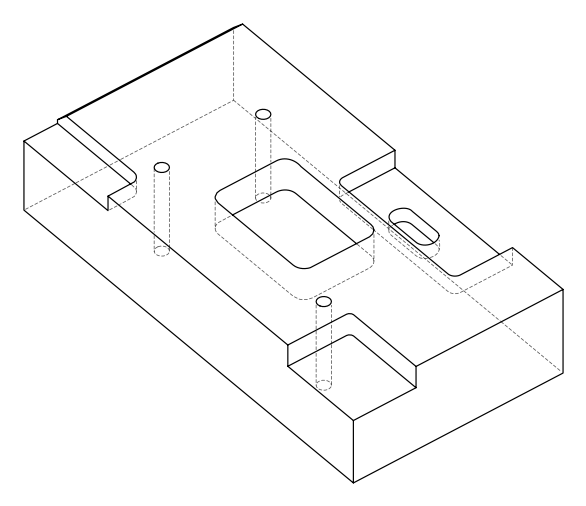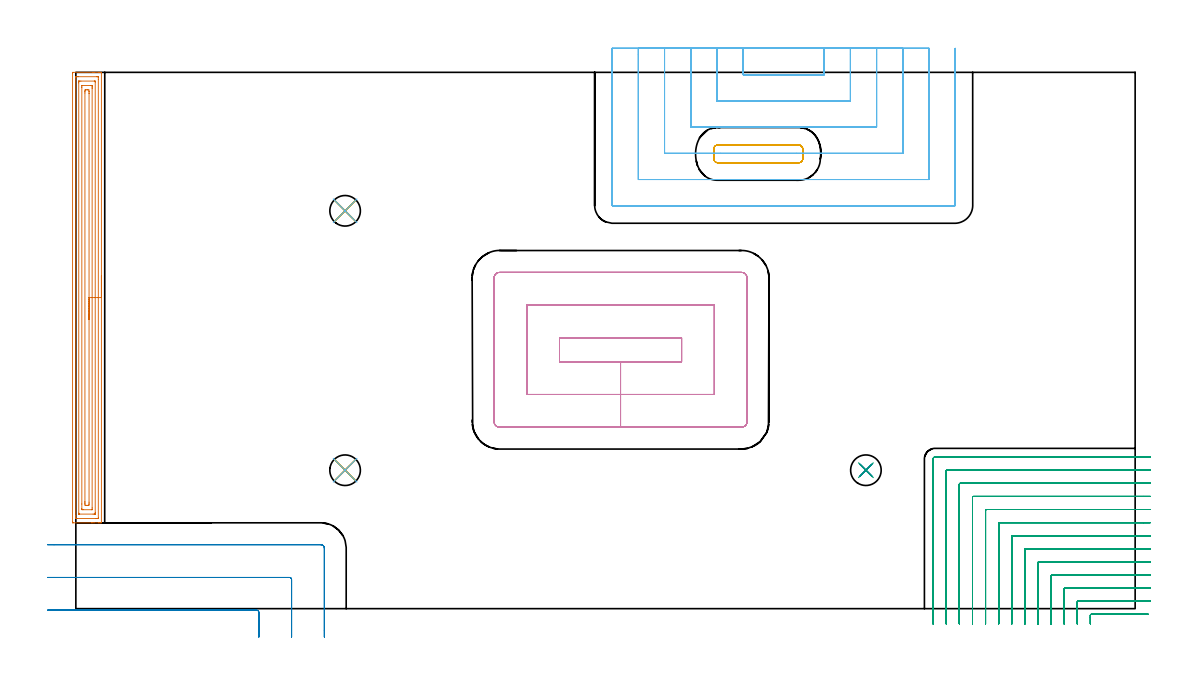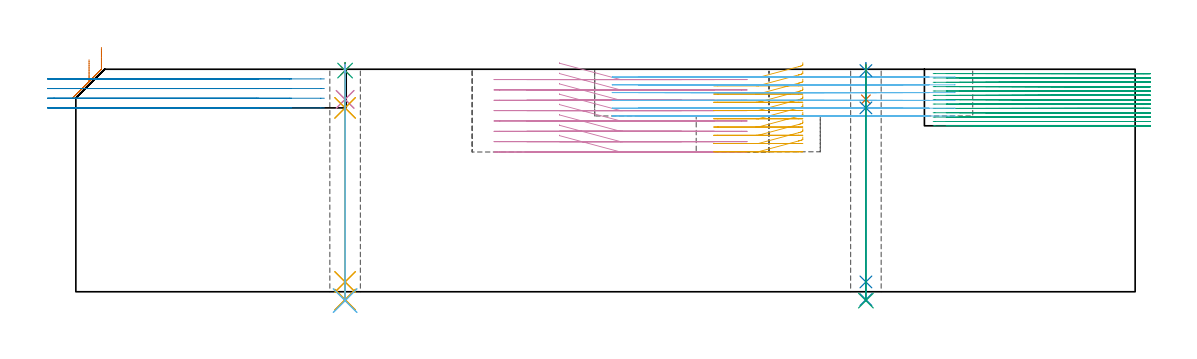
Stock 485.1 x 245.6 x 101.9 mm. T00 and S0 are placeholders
(PLAN: 18 operations, 14 tool changes, 96.3 min)
(1 AREA_MILL | FG_CHAMFER_SURFACE | UGT0205_001 | 8.51 min | 18568 mm3)
(2 MILL_CORNER_NOTCH_RECTANGULAR | CORNER_NOTCH_RECTANGULAR | UGT0201_094 | Follow Part, ap 5, ae 75% | 3.65 min | 85017 mm3)
(3 MILL_CORNER_NOTCH_RECTANGULAR_1 | CORNER_NOTCH_RECTANGULAR_1 | NXT0201_009 | Follow Part, ap 2, ae 75% | 39.15 min | 183332 mm3)
(4 MILL_RECTANGULAR_POCKET | POCKET_RECTANGULAR_STRAIGHT | UGT0201_094 | Follow Part, ap 5, ae 75% | 13.59 min | 463077 mm3)
(5 MILL_RECTANGULAR_POCKET_1 | POCKET_RECTANGULAR_STRAIGHT_1 | NXT0201_012 | Follow Part, ap 4, ae 75% | 2.98 min | 48617 mm3)
(6 MILL_SLOT | SLOT_PARTIAL_RECTANGULAR | NXT0201_012 | Follow Part, ap 4, ae 75% | 25.26 min | 227840 mm3)
(7 SPOT_DRILL | STEP1HOLE | NXT0321_9005460120000 | 0.03 min | 21 mm3)
(8 SPOT_DRILL_1 | STEP1HOLE_1 | NXT0321_9005460120000 | 0.03 min | 26 mm3)
(9 SPOT_DRILL_2 | STEP1HOLE_2 | NXT0321_9005460120000 | 0.03 min | 13 mm3)
(10 DRILL_BLIND_HOLE_INTO_CENTER | STEP1HOLE | UGT0301_207 | 0.06 min | 754 mm3)
(11 GUN_DRILL_THROUGH_HOLE | STEP1HOLE | UGT0307_006 | 0.51 min | 5678 mm3)
(12 DRILL_TO_ENLARGE_THROUGH_HOLE | STEP1HOLE | NXT0301_104 | 0.43 min | 9200 mm3)
(13 DRILL_BLIND_HOLE_INTO_CENTER_1 | STEP1HOLE_1 | UGT0301_207 | 0.06 min | 807 mm3)
(14 GUN_DRILL_THROUGH_HOLE_1 | STEP1HOLE_1 | UGT0307_006 | 0.51 min | 5652 mm3)
(15 DRILL_TO_ENLARGE_THROUGH_HOLE_1 | STEP1HOLE_1 | NXT0301_104 | 0.43 min | 9150 mm3)
(16 DRILL_BLIND_HOLE_INTO_CENTER_2 | STEP1HOLE_2 | UGT0301_207 | 0.06 min | 807 mm3)
(17 GUN_DRILL_THROUGH_HOLE_2 | STEP1HOLE_2 | UGT0307_006 | 0.51 min | 5640 mm3)
(18 DRILL_TO_ENLARGE_THROUGH_HOLE_2 | STEP1HOLE_2 | NXT0301_104 | 0.43 min | 9182 mm3)
(TOOL UGT0205_001 | Chamfer Mill 20 x 3 x 45 deg. | D20 FL50 Z2)
(TOOL UGT0201_094 | End mill 20 mm | D20 FL38 Z4)
(TOOL NXT0201_009 | ENDMILL 8mm [2P460-0800-NA 1630] | D8 FL26 Z6)
(TOOL NXT0201_012 | ENDMILL 16mm [2P460-1600-NA 1630] | D16 FL38 Z6)
(TOOL NXT0321_9005460120000 | NC Spot Drill, 142deg, 12mm, Carbide, Uncoated | D12 PA142 FL30 Z2)
(TOOL UGT0301_207 | Twist Drill 9.2 mm | D9.2 PA118 FL80 Z2)
(TOOL UGT0307_006 | Gun Drill 9 mm | D9 PA130 FL24 Z1)
(TOOL NXT0301_104 | Carbide Drill 14mm [860.1-1400-112A1-MM 2214] | D14 PA140 FL123 Z2)
(OP 1 AREA_MILL)
G17 G21 G94 G90
T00 M6
G54
G17 G0 G90 X11.7 Y152.45 S1061 M3
G43 Z111.9 H0
G94 G1 Y152.412 Z111.028 F250.
Y152.298 Z110.163
Y152.109 Z109.312
Y151.847 Z108.48
Y151.513 Z107.674
Y151.11 Z106.9
Y150.642 Z106.164
Y150.11 Z105.472
Y149.521 Z104.829
Y148.878 Z104.239
Y148.186 Z103.708
Y147.45 Z103.24
Y146.676 Z102.837
Y145.87 Z102.503
Y145.038 Z102.241
Y144.186 Z102.052
Y143.322 Z101.938
Y142.45 Z101.9
Y39.45
X11.694 Y39.31 Z101.893
X11.406 Y39.3 Z101.605
X10.975 Z101.174
X10.383 Z100.577
X8.325 Z98.523
X7.741 Z97.936
X7.153 Z97.348
X-1.279 Z88.918
X-1.357 Y39.302 Z88.841
X-1.492 Y39.31 Z88.705
X-1.499 Y39.446 Z88.699
X-1.5 Y39.896 Z88.7
Y245.004
X-1.495 Y245.458 Z88.703
X-1.492 Y245.59 Z88.706
X-1.355 Y245.6 Z88.842
X7.741 Z97.936
X8.325 Z98.523
X8.622 Z98.818
X10.383 Z100.577
X10.975 Z101.174
X11.263 Z101.462
X11.407 Y245.599 Z101.606
X11.694 Y245.59 Z101.893
X11.7 Y245.45 Z101.9
Y142.45
X10.286 Z100.486
X10.285 Y41.481 Z100.485
X10.284 Y41.382 Z100.484
X10.281 Y41.333 Z100.481
X10.28 Y41.316 Z100.48
X10.251 Y41.31 Z100.451
X9.875 Y41.302 Z100.075
X9.502 Y41.301 Z99.702
X8.996 Y41.3 Z99.196
X0.698 Y41.301 Z90.898
X0.189 Y41.303 Z90.389
X0.003 Y41.31 Z90.203
X-0.079 Y41.327 Z90.121
X-0.084 Y41.58 Z90.116
X-0.085 Y41.679 Z90.115
X-0.086 Y42.473 Z90.114
X-0.085 Y243.419 Z90.115
X-0.084 Y243.518 Z90.116
X-0.082 Y243.567 Z90.118
X-0.08 Y243.584 Z90.12
X-0.051 Y243.59 Z90.149
X0.325 Y243.598 Z90.525
X0.698 Y243.599 Z90.898
X1.204 Y243.6 Z91.404
X9.502 Y243.599 Z99.702
X10.011 Y243.596 Z100.211
X10.197 Y243.59 Z100.397
X10.279 Y243.573 Z100.479
X10.284 Y243.32 Z100.484
X10.285 Y243.22 Z100.485
X10.286 Y242.427 Z100.486
Y142.45
X8.871 Z99.071
Y44.102
X8.868 Y43.463 Z99.068
X8.866 Y43.338 Z99.066
X8.865 Y43.314 Z99.065
X8.836 Y43.309 Z99.036
X8.78 Y43.302 Z98.98
X8.622 Y43.301 Z98.822
X7.902 Y43.3 Z98.102
X1.738 Y43.301 Z91.938
X1.578 Y43.304 Z91.778
X1.418 Y43.31 Z91.618
X1.335 Y43.32 Z91.535
X1.332 Y43.379 Z91.532
X1.331 Y43.463 Z91.531
X1.329 Y43.716 Z91.529
Y240.798
X1.331 Y241.437 Z91.531
X1.334 Y241.562 Z91.534
X1.335 Y241.586 Z91.535
X1.364 Y241.591 Z91.564
X1.42 Y241.598 Z91.62
X1.578 Y241.599 Z91.778
X2.298 Y241.6 Z92.498
X8.462 Y241.599 Z98.662
X8.622 Y241.596 Z98.822
X8.782 Y241.59 Z98.982
X8.865 Y241.58 Z99.065
X8.868 Y241.521 Z99.068
X8.869 Y241.437 Z99.069
X8.871 Y241.184 Z99.071
Y142.45
X7.457 Z97.657
Y46.138
X7.454 Y45.537 Z97.654
X7.45 Y45.334 Z97.65
X7.449 Y45.31 Z97.649
X7.429 Y45.307 Z97.629
X7.378 Y45.303 Z97.578
X7.275 Y45.301 Z97.475
X3.286 Z93.486
X2.918 Y45.31 Z93.118
X2.75 Y45.319 Z92.95
X2.748 Y45.415 Z92.948
X2.744 Y45.85 Z92.944
X2.743 Y47.922 Z92.943
Y238.762
X2.745 Y239.363 Z92.945
X2.749 Y239.566 Z92.949
X2.751 Y239.59 Z92.951
X2.771 Y239.593 Z92.971
X2.822 Y239.597 Z93.022
X2.925 Y239.599 Z93.125
X6.914 Z97.114
X7.282 Y239.59 Z97.482
X7.45 Y239.581 Z97.65
X7.452 Y239.485 Z97.652
X7.456 Y239.05 Z97.656
X7.457 Y238.762 Z97.657
Y238.157
Y142.45
X6.043 Z96.243
Y48.75
X6.039 Y47.922 Z96.239
X6.037 Y47.865 Z96.237
X5.98 Y47.31 Z96.18
X5.71 Y47.304 Z95.91
X5.1 Y47.301 Z95.3
X4.832 Y47.302 Z95.032
X4.22 Y47.31 Z94.42
X4.164 Y47.922 Z94.364
X4.161 Y47.982 Z94.361
X4.157 Y48.814 Z94.357
Y48.877
Y236.15
X4.161 Y236.978 Z94.361
X4.163 Y237.035 Z94.363
X4.22 Y237.59 Z94.42
X4.49 Y237.596 Z94.69
X5.1 Y237.599 Z95.3
X5.368 Y237.598 Z95.568
X5.98 Y237.59 Z96.18
X6.036 Y236.978 Z96.236
X6.039 Y236.918 Z96.239
X6.043 Y236.086 Z96.243
Y236.023
Y142.45
Y141.578 Z96.281
Y140.714 Z96.395
Y139.862 Z96.584
Y139.03 Z96.846
Y138.224 Z97.18
Y137.45 Z97.583
Y136.714 Z98.052
Y136.022 Z98.583
Y135.379 Z99.172
Y134.79 Z99.815
Y134.258 Z100.507
Y133.79 Z101.243
Y133.387 Z102.017
Y133.053 Z102.823
Y132.791 Z103.655
Y132.602 Z104.507
Y132.488 Z105.372
Y132.45 Z106.243
G0 Z111.9
M5
M2
(OP 2 MILL_CORNER_NOTCH_RECTANGULAR)
G17 G21 G94 G90
T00 M6
G54
G17 G0 G90 X83.8 Y-13. S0 M3
G43 Z111.9 H0
Z97.475
G94 G1 Y-10. F250.
Y-1.695 F500.
G3 X82.805 Y-0.7 R1.
G1 X-9.975
X-12.975 F250.
G0 Z111.9
X98.8 Y-13.
Z97.475
G1 Y-10.
Y13.305 F500.
G3 X97.805 Y14.3 R1.
G1 X-10.
X-13. F250.
G0 Z111.9
X113.8 Y-13.
Z97.475
G1 Y-10.
Y27.7 F500.
G3 X112.2 Y29.3 R1.6
G1 X-10.
X-13. F250.
G0 Z111.9
X83.8 Y-13.
Z93.05
G1 Y-10.
Y-1.695 F500.
G3 X82.805 Y-0.7 R1.
G1 X-9.975
X-12.975 F250.
G0 Z111.9
X98.8 Y-13.
Z93.05
G1 Y-10.
Y13.305 F500.
G3 X97.805 Y14.3 R1.
G1 X-10.
X-13. F250.
G0 Z111.9
X113.8 Y-13.
Z93.05
G1 Y-10.
Y27.7 F500.
G3 X112.2 Y29.3 R1.6
G1 X-10.
X-13. F250.
G0 Z111.9
X83.8 Y-13.
Z88.625
G1 Y-10.
Y-1.695 F500.
G3 X82.805 Y-0.7 R1.
G1 X-9.975
X-12.975 F250.
G0 Z111.9
X98.8 Y-13.
Z88.625
G1 Y-10.
Y13.305 F500.
G3 X97.805 Y14.3 R1.
G1 X-10.
X-13. F250.
G0 Z111.9
X113.8 Y-13.
Z88.625
G1 Y-10.
Y27.7 F500.
G3 X112.2 Y29.3 R1.6
G1 X-10.
X-13. F250.
G0 Z111.9
X83.8 Y-13.
Z84.2
G1 Y-10.
Y-1.695 F500.
G3 X82.805 Y-0.7 R1.
G1 X-9.975
X-12.975 F250.
G0 Z111.9
X98.8 Y-13.
Z84.2
G1 Y-10.
Y13.305 F500.
G3 X97.805 Y14.3 R1.
G1 X-10.
X-13. F250.
G0 Z111.9
X113.8 Y-13.
Z84.2
G1 Y-10.
Y27.7 F500.
G3 X112.2 Y29.3 R1.6
G1 X-10.
X-13. F250.
G0 Z111.9
M5
M2
(OP 3 MILL_CORNER_NOTCH_RECTANGULAR_1)
G17 G21 G94 G90
T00 M6
G54
G17 G0 G90 X491.14 Y-2.6 S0 M3
G43 Z111.9 H1
Z99.908
G94 G1 X488.14 F250.
X464.995 F500.
G3 X464.6 Y-2.995 R0.4
G1 Y-4.
Y-7. F250.
G0 Z111.9
X492.1 Y3.4
Z99.908
G1 X489.1
X458.995 F500.
G3 X458.6 Y3.005 R0.4
G1 Y-4.
Y-7. F250.
G0 Z111.9
X492.1 Y9.4
Z99.908
G1 X489.1
X452.995 F500.
G3 X452.6 Y9.005 R0.4
G1 Y-4.
Y-7. F250.
G0 Z111.9
X492.1 Y15.4
Z99.908
G1 X489.1
X446.995 F500.
G3 X446.6 Y15.005 R0.4
G1 Y-4.
Y-7. F250.
G0 Z111.9
X492.1 Y21.4
Z99.908
G1 X489.1
X440.996 F500.
G3 X440.6 Y21.004 R0.4
G1 Y-4.
Y-7. F250.
G0 Z111.9
X492.1 Y27.4
Z99.908
G1 X489.1
X434.996 F500.
G3 X434.6 Y27.004 R0.4
G1 Y-4.
Y-7. F250.
G0 Z111.9
X492.1 Y33.4
Z99.908
G1 X489.1
X428.996 F500.
G3 X428.6 Y33.004 R0.4
G1 Y-4.
Y-7. F250.
G0 Z111.9
X492.1 Y39.4
Z99.908
G1 X489.1
X422.996 F500.
G3 X422.6 Y39.004 R0.4
G1 Y-4.
Y-7. F250.
G0 Z111.9
X492.1 Y45.4
Z99.908
G1 X489.1
X416.996 F500.
G3 X416.6 Y45.004 R0.4
G1 Y-4.
Y-7. F250.
G0 Z111.9
X492.1 Y51.4
Z99.908
G1 X489.1
X410.997 F500.
G3 X410.6 Y51.003 R0.4
G1 Y-4.
Y-7. F250.
G0 Z111.9
X492.1 Y57.4
Z99.908
G1 X489.1
X404.997 F500.
G3 X404.6 Y57.003 R0.4
G1 Y-4.
Y-7. F250.
G0 Z111.9
X492.1 Y63.4
Z99.908
G1 X489.1
X398.997 F500.
G3 X398.6 Y63.003 R0.4
G1 Y-4.
Y-7. F250.
G0 Z111.9
X492.1 Y69.4
Z99.908
G1 X489.1
X393.4 F500.
G3 X392.6 Y68.6 R0.8
G1 Y-4.
Y-7. F250.
G0 Z111.9
X491.14 Y-2.6
Z97.915
G1 X488.14
X464.995 F500.
G3 X464.6 Y-2.995 R0.4
G1 Y-4.
Y-7. F250.
G0 Z111.9
X492.1 Y3.4
Z97.915
G1 X489.1
X458.995 F500.
G3 X458.6 Y3.005 R0.4
G1 Y-4.
Y-7. F250.
G0 Z111.9
X492.1 Y9.4
Z97.915
G1 X489.1
X452.995 F500.
G3 X452.6 Y9.005 R0.4
G1 Y-4.
Y-7. F250.
G0 Z111.9
X492.1 Y15.4
Z97.915
G1 X489.1
X446.995 F500.
G3 X446.6 Y15.005 R0.4
G1 Y-4.
Y-7. F250.
G0 Z111.9
X492.1 Y21.4
Z97.915
G1 X489.1
X440.996 F500.
G3 X440.6 Y21.004 R0.4
G1 Y-4.
Y-7. F250.
G0 Z111.9
X492.1 Y27.4
Z97.915
G1 X489.1
X434.996 F500.
G3 X434.6 Y27.004 R0.4
G1 Y-4.
Y-7. F250.
G0 Z111.9
X492.1 Y33.4
Z97.915
G1 X489.1
X428.996 F500.
G3 X428.6 Y33.004 R0.4
G1 Y-4.
Y-7. F250.
G0 Z111.9
X492.1 Y39.4
Z97.915
G1 X489.1
X422.996 F500.
G3 X422.6 Y39.004 R0.4
G1 Y-4.
Y-7. F250.
G0 Z111.9
X492.1 Y45.4
Z97.915
G1 X489.1
X416.996 F500.
G3 X416.6 Y45.004 R0.4
G1 Y-4.
Y-7. F250.
G0 Z111.9
X492.1 Y51.4
Z97.915
G1 X489.1
X410.997 F500.
G3 X410.6 Y51.003 R0.4
G1 Y-4.
Y-7. F250.
G0 Z111.9
X492.1 Y57.4
Z97.915
G1 X489.1
X404.997 F500.
G3 X404.6 Y57.003 R0.4
G1 Y-4.
Y-7. F250.
G0 Z111.9
X492.1 Y63.4
Z97.915
G1 X489.1
X398.997 F500.
G3 X398.6 Y63.003 R0.4
G1 Y-4.
Y-7. F250.
G0 Z111.9
X492.1 Y69.4
Z97.915
G1 X489.1
X393.4 F500.
G3 X392.6 Y68.6 R0.8
G1 Y-4.
Y-7. F250.
G0 Z111.9
X491.14 Y-2.6
Z95.923
G1 X488.14
X464.995 F500.
G3 X464.6 Y-2.995 R0.4
G1 Y-4.
Y-7. F250.
G0 Z111.9
X492.1 Y3.4
Z95.923
G1 X489.1
X458.995 F500.
G3 X458.6 Y3.005 R0.4
G1 Y-4.
Y-7. F250.
G0 Z111.9
X492.1 Y9.4
Z95.923
G1 X489.1
X452.995 F500.
G3 X452.6 Y9.005 R0.4
G1 Y-4.
Y-7. F250.
G0 Z111.9
X492.1 Y15.4
Z95.923
G1 X489.1
X446.995 F500.
G3 X446.6 Y15.005 R0.4
G1 Y-4.
Y-7. F250.
G0 Z111.9
X492.1 Y21.4
Z95.923
G1 X489.1
X440.996 F500.
G3 X440.6 Y21.004 R0.4
G1 Y-4.
Y-7. F250.
G0 Z111.9
X492.1 Y27.4
Z95.923
G1 X489.1
X434.996 F500.
G3 X434.6 Y27.004 R0.4
G1 Y-4.
Y-7. F250.
G0 Z111.9
X492.1 Y33.4
Z95.923
G1 X489.1
X428.996 F500.
G3 X428.6 Y33.004 R0.4
G1 Y-4.
Y-7. F250.
G0 Z111.9
X492.1 Y39.4
Z95.923
G1 X489.1
X422.996 F500.
G3 X422.6 Y39.004 R0.4
G1 Y-4.
Y-7. F250.
G0 Z111.9
X492.1 Y45.4
Z95.923
G1 X489.1
X416.996 F500.
G3 X416.6 Y45.004 R0.4
G1 Y-4.
Y-7. F250.
G0 Z111.9
X492.1 Y51.4
Z95.923
G1 X489.1
X410.997 F500.
G3 X410.6 Y51.003 R0.4
G1 Y-4.
Y-7. F250.
G0 Z111.9
X492.1 Y57.4
Z95.923
G1 X489.1
X404.997 F500.
G3 X404.6 Y57.003 R0.4
G1 Y-4.
Y-7. F250.
G0 Z111.9
X492.1 Y63.4
Z95.923
G1 X489.1
X398.997 F500.
G3 X398.6 Y63.003 R0.4
G1 Y-4.
Y-7. F250.
G0 Z111.9
X492.1 Y69.4
Z95.923
G1 X489.1
X393.4 F500.
G3 X392.6 Y68.6 R0.8
G1 Y-4.
Y-7. F250.
G0 Z111.9
X491.14 Y-2.6
Z93.931
G1 X488.14
X464.995 F500.
G3 X464.6 Y-2.995 R0.4
G1 Y-4.
Y-7. F250.
G0 Z111.9
X492.1 Y3.4
Z93.931
G1 X489.1
X458.995 F500.
G3 X458.6 Y3.005 R0.4
G1 Y-4.
Y-7. F250.
G0 Z111.9
X492.1 Y9.4
Z93.931
G1 X489.1
X452.995 F500.
G3 X452.6 Y9.005 R0.4
G1 Y-4.
Y-7. F250.
G0 Z111.9
X492.1 Y15.4
Z93.931
G1 X489.1
X446.995 F500.
G3 X446.6 Y15.005 R0.4
G1 Y-4.
Y-7. F250.
G0 Z111.9
X492.1 Y21.4
Z93.931
G1 X489.1
X440.996 F500.
G3 X440.6 Y21.004 R0.4
G1 Y-4.
Y-7. F250.
G0 Z111.9
X492.1 Y27.4
Z93.931
G1 X489.1
X434.996 F500.
G3 X434.6 Y27.004 R0.4
G1 Y-4.
Y-7. F250.
G0 Z111.9
X492.1 Y33.4
Z93.931
G1 X489.1
X428.996 F500.
G3 X428.6 Y33.004 R0.4
G1 Y-4.
Y-7. F250.
G0 Z111.9
X492.1 Y39.4
Z93.931
G1 X489.1
X422.996 F500.
G3 X422.6 Y39.004 R0.4
G1 Y-4.
Y-7. F250.
G0 Z111.9
X492.1 Y45.4
Z93.931
G1 X489.1
X416.996 F500.
G3 X416.6 Y45.004 R0.4
G1 Y-4.
Y-7. F250.
G0 Z111.9
X492.1 Y51.4
Z93.931
G1 X489.1
X410.997 F500.
G3 X410.6 Y51.003 R0.4
G1 Y-4.
Y-7. F250.
G0 Z111.9
X492.1 Y57.4
Z93.931
G1 X489.1
X404.997 F500.
G3 X404.6 Y57.003 R0.4
G1 Y-4.
Y-7. F250.
G0 Z111.9
X492.1 Y63.4
Z93.931
G1 X489.1
X398.997 F500.
G3 X398.6 Y63.003 R0.4
G1 Y-4.
Y-7. F250.
G0 Z111.9
X492.1 Y69.4
Z93.931
G1 X489.1
X393.4 F500.
G3 X392.6 Y68.6 R0.8
G1 Y-4.
Y-7. F250.
G0 Z111.9
X491.14 Y-2.6
Z91.938
G1 X488.14
X464.995 F500.
G3 X464.6 Y-2.995 R0.4
G1 Y-4.
Y-7. F250.
G0 Z111.9
X492.1 Y3.4
Z91.938
G1 X489.1
X458.995 F500.
G3 X458.6 Y3.005 R0.4
G1 Y-4.
Y-7. F250.
G0 Z111.9
X492.1 Y9.4
Z91.938
G1 X489.1
X452.995 F500.
G3 X452.6 Y9.005 R0.4
G1 Y-4.
Y-7. F250.
G0 Z111.9
X492.1 Y15.4
Z91.938
G1 X489.1
X446.995 F500.
G3 X446.6 Y15.005 R0.4
G1 Y-4.
Y-7. F250.
G0 Z111.9
X492.1 Y21.4
Z91.938
G1 X489.1
X440.996 F500.
G3 X440.6 Y21.004 R0.4
G1 Y-4.
Y-7. F250.
G0 Z111.9
X492.1 Y27.4
Z91.938
G1 X489.1
X434.996 F500.
G3 X434.6 Y27.004 R0.4
G1 Y-4.
Y-7. F250.
G0 Z111.9
X492.1 Y33.4
Z91.938
G1 X489.1
X428.996 F500.
G3 X428.6 Y33.004 R0.4
G1 Y-4.
Y-7. F250.
G0 Z111.9
X492.1 Y39.4
Z91.938
G1 X489.1
X422.996 F500.
G3 X422.6 Y39.004 R0.4
G1 Y-4.
Y-7. F250.
G0 Z111.9
X492.1 Y45.4
Z91.938
G1 X489.1
X416.996 F500.
G3 X416.6 Y45.004 R0.4
G1 Y-4.
Y-7. F250.
G0 Z111.9
X492.1 Y51.4
Z91.938
G1 X489.1
X410.997 F500.
G3 X410.6 Y51.003 R0.4
G1 Y-4.
Y-7. F250.
G0 Z111.9
X492.1 Y57.4
Z91.938
G1 X489.1
X404.997 F500.
G3 X404.6 Y57.003 R0.4
G1 Y-4.
Y-7. F250.
G0 Z111.9
X492.1 Y63.4
Z91.938
G1 X489.1
X398.997 F500.
G3 X398.6 Y63.003 R0.4
G1 Y-4.
Y-7. F250.
G0 Z111.9
X492.1 Y69.4
Z91.938
G1 X489.1
X393.4 F500.
G3 X392.6 Y68.6 R0.8
G1 Y-4.
Y-7. F250.
G0 Z111.9
X491.14 Y-2.6
Z89.946
G1 X488.14
X464.995 F500.
G3 X464.6 Y-2.995 R0.4
G1 Y-4.
Y-7. F250.
G0 Z111.9
X492.1 Y3.4
Z89.946
G1 X489.1
X458.995 F500.
G3 X458.6 Y3.005 R0.4
G1 Y-4.
Y-7. F250.
G0 Z111.9
X492.1 Y9.4
Z89.946
G1 X489.1
X452.995 F500.
G3 X452.6 Y9.005 R0.4
G1 Y-4.
Y-7. F250.
G0 Z111.9
X492.1 Y15.4
Z89.946
G1 X489.1
X446.995 F500.
G3 X446.6 Y15.005 R0.4
G1 Y-4.
Y-7. F250.
G0 Z111.9
X492.1 Y21.4
Z89.946
G1 X489.1
X440.996 F500.
G3 X440.6 Y21.004 R0.4
G1 Y-4.
Y-7. F250.
G0 Z111.9
X492.1 Y27.4
Z89.946
G1 X489.1
X434.996 F500.
G3 X434.6 Y27.004 R0.4
G1 Y-4.
Y-7. F250.
G0 Z111.9
X492.1 Y33.4
Z89.946
G1 X489.1
X428.996 F500.
G3 X428.6 Y33.004 R0.4
G1 Y-4.
Y-7. F250.
G0 Z111.9
X492.1 Y39.4
Z89.946
G1 X489.1
X422.996 F500.
G3 X422.6 Y39.004 R0.4
G1 Y-4.
Y-7. F250.
G0 Z111.9
X492.1 Y45.4
Z89.946
G1 X489.1
X416.996 F500.
G3 X416.6 Y45.004 R0.4
G1 Y-4.
Y-7. F250.
G0 Z111.9
X492.1 Y51.4
Z89.946
G1 X489.1
X410.997 F500.
G3 X410.6 Y51.003 R0.4
G1 Y-4.
Y-7. F250.
G0 Z111.9
X492.1 Y57.4
Z89.946
G1 X489.1
X404.997 F500.
G3 X404.6 Y57.003 R0.4
G1 Y-4.
Y-7. F250.
G0 Z111.9
X492.1 Y63.4
Z89.946
G1 X489.1
X398.997 F500.
G3 X398.6 Y63.003 R0.4
G1 Y-4.
Y-7. F250.
G0 Z111.9
X492.1 Y69.4
Z89.946
G1 X489.1
X393.4 F500.
G3 X392.6 Y68.6 R0.8
G1 Y-4.
Y-7. F250.
G0 Z111.9
X491.14 Y-2.6
Z87.954
G1 X488.14
X464.995 F500.
G3 X464.6 Y-2.995 R0.4
G1 Y-4.
Y-7. F250.
G0 Z111.9
X492.1 Y3.4
Z87.954
G1 X489.1
X458.995 F500.
G3 X458.6 Y3.005 R0.4
G1 Y-4.
Y-7. F250.
G0 Z111.9
X492.1 Y9.4
Z87.954
G1 X489.1
X452.995 F500.
G3 X452.6 Y9.005 R0.4
G1 Y-4.
Y-7. F250.
G0 Z111.9
X492.1 Y15.4
Z87.954
G1 X489.1
X446.995 F500.
G3 X446.6 Y15.005 R0.4
G1 Y-4.
Y-7. F250.
G0 Z111.9
X492.1 Y21.4
Z87.954
G1 X489.1
X440.996 F500.
G3 X440.6 Y21.004 R0.4
G1 Y-4.
Y-7. F250.
G0 Z111.9
X492.1 Y27.4
Z87.954
G1 X489.1
X434.996 F500.
G3 X434.6 Y27.004 R0.4
G1 Y-4.
Y-7. F250.
G0 Z111.9
X492.1 Y33.4
Z87.954
G1 X489.1
X428.996 F500.
G3 X428.6 Y33.004 R0.4
G1 Y-4.
Y-7. F250.
G0 Z111.9
X492.1 Y39.4
Z87.954
G1 X489.1
X422.996 F500.
G3 X422.6 Y39.004 R0.4
G1 Y-4.
Y-7. F250.
G0 Z111.9
X492.1 Y45.4
Z87.954
G1 X489.1
X416.996 F500.
G3 X416.6 Y45.004 R0.4
G1 Y-4.
Y-7. F250.
G0 Z111.9
X492.1 Y51.4
Z87.954
G1 X489.1
X410.997 F500.
G3 X410.6 Y51.003 R0.4
G1 Y-4.
Y-7. F250.
G0 Z111.9
X492.1 Y57.4
Z87.954
G1 X489.1
X404.997 F500.
G3 X404.6 Y57.003 R0.4
G1 Y-4.
Y-7. F250.
G0 Z111.9
X492.1 Y63.4
Z87.954
G1 X489.1
X398.997 F500.
G3 X398.6 Y63.003 R0.4
G1 Y-4.
Y-7. F250.
G0 Z111.9
X492.1 Y69.4
Z87.954
G1 X489.1
X393.4 F500.
G3 X392.6 Y68.6 R0.8
G1 Y-4.
Y-7. F250.
G0 Z111.9
X491.14 Y-2.6
Z85.961
G1 X488.14
X464.995 F500.
G3 X464.6 Y-2.995 R0.4
G1 Y-4.
Y-7. F250.
G0 Z111.9
X492.1 Y3.4
Z85.961
G1 X489.1
X458.995 F500.
G3 X458.6 Y3.005 R0.4
G1 Y-4.
Y-7. F250.
G0 Z111.9
X492.1 Y9.4
Z85.961
G1 X489.1
X452.995 F500.
G3 X452.6 Y9.005 R0.4
G1 Y-4.
Y-7. F250.
G0 Z111.9
X492.1 Y15.4
Z85.961
G1 X489.1
X446.995 F500.
G3 X446.6 Y15.005 R0.4
G1 Y-4.
Y-7. F250.
G0 Z111.9
X492.1 Y21.4
Z85.961
G1 X489.1
X440.996 F500.
G3 X440.6 Y21.004 R0.4
G1 Y-4.
Y-7. F250.
G0 Z111.9
X492.1 Y27.4
Z85.961
G1 X489.1
X434.996 F500.
G3 X434.6 Y27.004 R0.4
G1 Y-4.
Y-7. F250.
G0 Z111.9
X492.1 Y33.4
Z85.961
G1 X489.1
X428.996 F500.
G3 X428.6 Y33.004 R0.4
G1 Y-4.
Y-7. F250.
G0 Z111.9
X492.1 Y39.4
Z85.961
G1 X489.1
X422.996 F500.
G3 X422.6 Y39.004 R0.4
G1 Y-4.
Y-7. F250.
G0 Z111.9
X492.1 Y45.4
Z85.961
G1 X489.1
X416.996 F500.
G3 X416.6 Y45.004 R0.4
G1 Y-4.
Y-7. F250.
G0 Z111.9
X492.1 Y51.4
Z85.961
G1 X489.1
X410.997 F500.
G3 X410.6 Y51.003 R0.4
G1 Y-4.
Y-7. F250.
G0 Z111.9
X492.1 Y57.4
Z85.961
G1 X489.1
X404.997 F500.
G3 X404.6 Y57.003 R0.4
G1 Y-4.
Y-7. F250.
G0 Z111.9
X492.1 Y63.4
Z85.961
G1 X489.1
X398.997 F500.
G3 X398.6 Y63.003 R0.4
G1 Y-4.
Y-7. F250.
G0 Z111.9
X492.1 Y69.4
Z85.961
G1 X489.1
X393.4 F500.
G3 X392.6 Y68.6 R0.8
G1 Y-4.
Y-7. F250.
G0 Z111.9
X491.14 Y-2.6
Z83.969
G1 X488.14
X464.995 F500.
G3 X464.6 Y-2.995 R0.4
G1 Y-4.
Y-7. F250.
G0 Z111.9
X492.1 Y3.4
Z83.969
G1 X489.1
X458.995 F500.
G3 X458.6 Y3.005 R0.4
G1 Y-4.
Y-7. F250.
G0 Z111.9
X492.1 Y9.4
Z83.969
G1 X489.1
X452.995 F500.
G3 X452.6 Y9.005 R0.4
G1 Y-4.
Y-7. F250.
G0 Z111.9
X492.1 Y15.4
Z83.969
G1 X489.1
X446.995 F500.
G3 X446.6 Y15.005 R0.4
G1 Y-4.
Y-7. F250.
G0 Z111.9
X492.1 Y21.4
Z83.969
G1 X489.1
X440.996 F500.
G3 X440.6 Y21.004 R0.4
G1 Y-4.
Y-7. F250.
G0 Z111.9
X492.1 Y27.4
Z83.969
G1 X489.1
X434.996 F500.
G3 X434.6 Y27.004 R0.4
G1 Y-4.
Y-7. F250.
G0 Z111.9
X492.1 Y33.4
Z83.969
G1 X489.1
X428.996 F500.
G3 X428.6 Y33.004 R0.4
G1 Y-4.
Y-7. F250.
G0 Z111.9
X492.1 Y39.4
Z83.969
G1 X489.1
X422.996 F500.
G3 X422.6 Y39.004 R0.4
G1 Y-4.
Y-7. F250.
G0 Z111.9
X492.1 Y45.4
Z83.969
G1 X489.1
X416.996 F500.
G3 X416.6 Y45.004 R0.4
G1 Y-4.
Y-7. F250.
G0 Z111.9
X492.1 Y51.4
Z83.969
G1 X489.1
X410.997 F500.
G3 X410.6 Y51.003 R0.4
G1 Y-4.
Y-7. F250.
G0 Z111.9
X492.1 Y57.4
Z83.969
G1 X489.1
X404.997 F500.
G3 X404.6 Y57.003 R0.4
G1 Y-4.
Y-7. F250.
G0 Z111.9
X492.1 Y63.4
Z83.969
G1 X489.1
X398.997 F500.
G3 X398.6 Y63.003 R0.4
G1 Y-4.
Y-7. F250.
G0 Z111.9
X492.1 Y69.4
Z83.969
G1 X489.1
X393.4 F500.
G3 X392.6 Y68.6 R0.8
G1 Y-4.
Y-7. F250.
G0 Z111.9
X491.14 Y-2.6
Z81.977
G1 X488.14
X464.995 F500.
G3 X464.6 Y-2.995 R0.4
G1 Y-4.
Y-7. F250.
G0 Z111.9
X492.1 Y3.4
Z81.977
G1 X489.1
X458.995 F500.
G3 X458.6 Y3.005 R0.4
G1 Y-4.
Y-7. F250.
G0 Z111.9
X492.1 Y9.4
Z81.977
G1 X489.1
X452.995 F500.
G3 X452.6 Y9.005 R0.4
G1 Y-4.
Y-7. F250.
G0 Z111.9
X492.1 Y15.4
Z81.977
G1 X489.1
X446.995 F500.
G3 X446.6 Y15.005 R0.4
G1 Y-4.
Y-7. F250.
G0 Z111.9
X492.1 Y21.4
Z81.977
G1 X489.1
X440.996 F500.
G3 X440.6 Y21.004 R0.4
G1 Y-4.
Y-7. F250.
G0 Z111.9
X492.1 Y27.4
Z81.977
G1 X489.1
X434.996 F500.
G3 X434.6 Y27.004 R0.4
G1 Y-4.
Y-7. F250.
G0 Z111.9
X492.1 Y33.4
Z81.977
G1 X489.1
X428.996 F500.
G3 X428.6 Y33.004 R0.4
G1 Y-4.
Y-7. F250.
G0 Z111.9
X492.1 Y39.4
Z81.977
G1 X489.1
X422.996 F500.
G3 X422.6 Y39.004 R0.4
G1 Y-4.
Y-7. F250.
G0 Z111.9
X492.1 Y45.4
Z81.977
G1 X489.1
X416.996 F500.
G3 X416.6 Y45.004 R0.4
G1 Y-4.
Y-7. F250.
G0 Z111.9
X492.1 Y51.4
Z81.977
G1 X489.1
X410.997 F500.
G3 X410.6 Y51.003 R0.4
G1 Y-4.
Y-7. F250.
G0 Z111.9
X492.1 Y57.4
Z81.977
G1 X489.1
X404.997 F500.
G3 X404.6 Y57.003 R0.4
G1 Y-4.
Y-7. F250.
G0 Z111.9
X492.1 Y63.4
Z81.977
G1 X489.1
X398.997 F500.
G3 X398.6 Y63.003 R0.4
G1 Y-4.
Y-7. F250.
G0 Z111.9
X492.1 Y69.4
Z81.977
G1 X489.1
X393.4 F500.
G3 X392.6 Y68.6 R0.8
G1 Y-4.
Y-7. F250.
G0 Z111.9
X491.14 Y-2.6
Z79.985
G1 X488.14
X464.995 F500.
G3 X464.6 Y-2.995 R0.4
G1 Y-4.
Y-7. F250.
G0 Z111.9
X492.1 Y3.4
Z79.985
G1 X489.1
X458.995 F500.
G3 X458.6 Y3.005 R0.4
G1 Y-4.
Y-7. F250.
G0 Z111.9
X492.1 Y9.4
Z79.985
G1 X489.1
X452.995 F500.
G3 X452.6 Y9.005 R0.4
G1 Y-4.
Y-7. F250.
G0 Z111.9
X492.1 Y15.4
Z79.985
G1 X489.1
X446.995 F500.
G3 X446.6 Y15.005 R0.4
G1 Y-4.
Y-7. F250.
G0 Z111.9
X492.1 Y21.4
Z79.985
G1 X489.1
X440.996 F500.
G3 X440.6 Y21.004 R0.4
G1 Y-4.
Y-7. F250.
G0 Z111.9
X492.1 Y27.4
Z79.985
G1 X489.1
X434.996 F500.
G3 X434.6 Y27.004 R0.4
G1 Y-4.
Y-7. F250.
G0 Z111.9
X492.1 Y33.4
Z79.985
G1 X489.1
X428.996 F500.
G3 X428.6 Y33.004 R0.4
G1 Y-4.
Y-7. F250.
G0 Z111.9
X492.1 Y39.4
Z79.985
G1 X489.1
X422.996 F500.
G3 X422.6 Y39.004 R0.4
G1 Y-4.
Y-7. F250.
G0 Z111.9
X492.1 Y45.4
Z79.985
G1 X489.1
X416.996 F500.
G3 X416.6 Y45.004 R0.4
G1 Y-4.
Y-7. F250.
G0 Z111.9
X492.1 Y51.4
Z79.985
G1 X489.1
X410.997 F500.
G3 X410.6 Y51.003 R0.4
G1 Y-4.
Y-7. F250.
G0 Z111.9
X492.1 Y57.4
Z79.985
G1 X489.1
X404.997 F500.
G3 X404.6 Y57.003 R0.4
G1 Y-4.
Y-7. F250.
G0 Z111.9
X492.1 Y63.4
Z79.985
G1 X489.1
X398.997 F500.
G3 X398.6 Y63.003 R0.4
G1 Y-4.
Y-7. F250.
G0 Z111.9
X492.1 Y69.4
Z79.985
G1 X489.1
X393.4 F500.
G3 X392.6 Y68.6 R0.8
G1 Y-4.
Y-7. F250.
G0 Z111.9
X491.14 Y-2.6
Z77.992
G1 X488.14
X464.995 F500.
G3 X464.6 Y-2.995 R0.4
G1 Y-4.
Y-7. F250.
G0 Z111.9
X492.1 Y3.4
Z77.992
G1 X489.1
X458.995 F500.
G3 X458.6 Y3.005 R0.4
G1 Y-4.
Y-7. F250.
G0 Z111.9
X492.1 Y9.4
Z77.992
G1 X489.1
X452.995 F500.
G3 X452.6 Y9.005 R0.4
G1 Y-4.
Y-7. F250.
G0 Z111.9
X492.1 Y15.4
Z77.992
G1 X489.1
X446.995 F500.
G3 X446.6 Y15.005 R0.4
G1 Y-4.
Y-7. F250.
G0 Z111.9
X492.1 Y21.4
Z77.992
G1 X489.1
X440.996 F500.
G3 X440.6 Y21.004 R0.4
G1 Y-4.
Y-7. F250.
G0 Z111.9
X492.1 Y27.4
Z77.992
G1 X489.1
X434.996 F500.
G3 X434.6 Y27.004 R0.4
G1 Y-4.
Y-7. F250.
G0 Z111.9
X492.1 Y33.4
Z77.992
G1 X489.1
X428.996 F500.
G3 X428.6 Y33.004 R0.4
G1 Y-4.
Y-7. F250.
G0 Z111.9
X492.1 Y39.4
Z77.992
G1 X489.1
X422.996 F500.
G3 X422.6 Y39.004 R0.4
G1 Y-4.
Y-7. F250.
G0 Z111.9
X492.1 Y45.4
Z77.992
G1 X489.1
X416.996 F500.
G3 X416.6 Y45.004 R0.4
G1 Y-4.
Y-7. F250.
G0 Z111.9
X492.1 Y51.4
Z77.992
G1 X489.1
X410.997 F500.
G3 X410.6 Y51.003 R0.4
G1 Y-4.
Y-7. F250.
G0 Z111.9
X492.1 Y57.4
Z77.992
G1 X489.1
X404.997 F500.
G3 X404.6 Y57.003 R0.4
G1 Y-4.
Y-7. F250.
G0 Z111.9
X492.1 Y63.4
Z77.992
G1 X489.1
X398.997 F500.
G3 X398.6 Y63.003 R0.4
G1 Y-4.
Y-7. F250.
G0 Z111.9
X492.1 Y69.4
Z77.992
G1 X489.1
X393.4 F500.
G3 X392.6 Y68.6 R0.8
G1 Y-4.
Y-7. F250.
G0 Z111.9
X491.14 Y-2.6
Z76.
G1 X488.14
X464.995 F500.
G3 X464.6 Y-2.995 R0.4
G1 Y-4.
Y-7. F250.
G0 Z111.9
X492.1 Y3.4
Z76.
G1 X489.1
X458.995 F500.
G3 X458.6 Y3.005 R0.4
G1 Y-4.
Y-7. F250.
G0 Z111.9
X492.1 Y9.4
Z76.
G1 X489.1
X452.995 F500.
G3 X452.6 Y9.005 R0.4
G1 Y-4.
Y-7. F250.
G0 Z111.9
X492.1 Y15.4
Z76.
G1 X489.1
X446.995 F500.
G3 X446.6 Y15.005 R0.4
G1 Y-4.
Y-7. F250.
G0 Z111.9
X492.1 Y21.4
Z76.
G1 X489.1
X440.996 F500.
G3 X440.6 Y21.004 R0.4
G1 Y-4.
Y-7. F250.
G0 Z111.9
X492.1 Y27.4
Z76.
G1 X489.1
X434.996 F500.
G3 X434.6 Y27.004 R0.4
G1 Y-4.
Y-7. F250.
G0 Z111.9
X492.1 Y33.4
Z76.
G1 X489.1
X428.996 F500.
G3 X428.6 Y33.004 R0.4
G1 Y-4.
Y-7. F250.
G0 Z111.9
X492.1 Y39.4
Z76.
G1 X489.1
X422.996 F500.
G3 X422.6 Y39.004 R0.4
G1 Y-4.
Y-7. F250.
G0 Z111.9
X492.1 Y45.4
Z76.
G1 X489.1
X416.996 F500.
G3 X416.6 Y45.004 R0.4
G1 Y-4.
Y-7. F250.
G0 Z111.9
X492.1 Y51.4
Z76.
G1 X489.1
X410.997 F500.
G3 X410.6 Y51.003 R0.4
G1 Y-4.
Y-7. F250.
G0 Z111.9
X492.1 Y57.4
Z76.
G1 X489.1
X404.997 F500.
G3 X404.6 Y57.003 R0.4
G1 Y-4.
Y-7. F250.
G0 Z111.9
X492.1 Y63.4
Z76.
G1 X489.1
X398.997 F500.
G3 X398.6 Y63.003 R0.4
G1 Y-4.
Y-7. F250.
G0 Z111.9
X492.1 Y69.4
Z76.
G1 X489.1
X393.4 F500.
G3 X392.6 Y68.6 R0.8
G1 Y-4.
Y-7. F250.
G0 Z111.9
M5
M2
(OP 4 MILL_RECTANGULAR_POCKET)
G17 G21 G94 G90
T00 M6
G54
G17 G0 G90 X221.5 Y114.027 S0 M3
G43 Z111.9 H0
Z104.9
G94 G1 Y113.1 Z104.652 F250.
X249.45 Z97.162
X277.4 F500.
Y124.
X221.5
Y113.1
X249.45
Y98.1
X292.4
Y139.
X206.5
Y98.1
X249.45
Y83.1
X304.8
G3 X307.4 Y85.7 R2.6
G1 Y151.4
G3 X304.8 Y154. R2.6
G1 X194.1
G3 X191.5 Y151.4 R2.6
G1 Y85.7
G3 X194.1 Y83.1 R2.6
G1 X249.45
X250.45
G0 X221.5 Y114.027 Z100.162
G1 Y113.1 Z99.914 F250.
X249.45 Z92.425
X277.4 F500.
Y124.
X221.5
Y113.1
X249.45
Y98.1
X292.4
Y139.
X206.5
Y98.1
X249.45
Y83.1
X304.8
G3 X307.4 Y85.7 R2.6
G1 Y151.4
G3 X304.8 Y154. R2.6
G1 X194.1
G3 X191.5 Y151.4 R2.6
G1 Y85.7
G3 X194.1 Y83.1 R2.6
G1 X249.45
X250.45
G0 X221.5 Y114.027 Z95.425
G1 Y113.1 Z95.177 F250.
X249.45 Z87.687
X277.4 F500.
Y124.
X221.5
Y113.1
X249.45
Y98.1
X292.4
Y139.
X206.5
Y98.1
X249.45
Y83.1
X304.8
G3 X307.4 Y85.7 R2.6
G1 Y151.4
G3 X304.8 Y154. R2.6
G1 X194.1
G3 X191.5 Y151.4 R2.6
G1 Y85.7
G3 X194.1 Y83.1 R2.6
G1 X249.45
X250.45
G0 X221.5 Y114.027 Z90.687
G1 Y113.1 Z90.439 F250.
X249.45 Z82.95
X277.4 F500.
Y124.
X221.5
Y113.1
X249.45
Y98.1
X292.4
Y139.
X206.5
Y98.1
X249.45
Y83.1
X304.8
G3 X307.4 Y85.7 R2.6
G1 Y151.4
G3 X304.8 Y154. R2.6
G1 X194.1
G3 X191.5 Y151.4 R2.6
G1 Y85.7
G3 X194.1 Y83.1 R2.6
G1 X249.45
X250.45
G0 X221.5 Y114.027 Z85.95
G1 Y113.1 Z85.702 F250.
X249.45 Z78.212
X277.4 F500.
Y124.
X221.5
Y113.1
X249.45
Y98.1
X292.4
Y139.
X206.5
Y98.1
X249.45
Y83.1
X304.8
G3 X307.4 Y85.7 R2.6
G1 Y151.4
G3 X304.8 Y154. R2.6
G1 X194.1
G3 X191.5 Y151.4 R2.6
G1 Y85.7
G3 X194.1 Y83.1 R2.6
G1 X249.45
X250.45
G0 X221.5 Y114.027 Z81.212
G1 Y113.1 Z80.964 F250.
X249.45 Z73.475
X277.4 F500.
Y124.
X221.5
Y113.1
X249.45
Y98.1
X292.4
Y139.
X206.5
Y98.1
X249.45
Y83.1
X304.8
G3 X307.4 Y85.7 R2.6
G1 Y151.4
G3 X304.8 Y154. R2.6
G1 X194.1
G3 X191.5 Y151.4 R2.6
G1 Y85.7
G3 X194.1 Y83.1 R2.6
G1 X249.45
X250.45
G0 X221.5 Y114.027 Z76.475
G1 Y113.1 Z76.227 F250.
X249.45 Z68.737
X277.4 F500.
Y124.
X221.5
Y113.1
X249.45
Y98.1
X292.4
Y139.
X206.5
Y98.1
X249.45
Y83.1
X304.8
G3 X307.4 Y85.7 R2.6
G1 Y151.4
G3 X304.8 Y154. R2.6
G1 X194.1
G3 X191.5 Y151.4 R2.6
G1 Y85.7
G3 X194.1 Y83.1 R2.6
G1 X249.45
X250.45
G0 X221.5 Y114.027 Z71.737
G1 Y113.1 Z71.489 F250.
X249.45 Z64.
X277.4 F500.
Y124.
X221.5
Y113.1
X249.45
Y98.1
X292.4
Y139.
X206.5
Y98.1
X249.45
Y83.1
X304.8
G3 X307.4 Y85.7 R2.6
G1 Y151.4
G3 X304.8 Y154. R2.6
G1 X194.1
G3 X191.5 Y151.4 R2.6
G1 Y85.7
G3 X194.1 Y83.1 R2.6
G1 X249.45
X250.45
G0 Z111.9
M5
M2
(OP 5 MILL_RECTANGULAR_POCKET_1)
G17 G21 G94 G90
T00 M6
G54
G17 G0 G90 X332.9 Y206.584 S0 M3
G43 Z111.9 H1
Z104.9
G94 G1 Y210.4 Z103.877 F250.
Y210.538 Z103.84
X332.833 Y210.919 Z103.737
X332.69 Y211.279 Z103.633
X332.477 Y211.603 Z103.529
X332.203 Y211.877 Z103.425
X331.879 Y212.09 Z103.322
X331.519 Y212.233 Z103.218
X331.138 Y212.3 Z103.114
X331. Z103.077
X312.5 Z98.12
X294. F500.
G3 X292.1 Y210.4 R1.9
G1 Y206.1
G3 X294. Y204.2 R1.9
G1 X331.
G3 X332.9 Y206.1 R1.9
G1 Y210.4
G3 X331. Y212.3 R1.9
G1 X312.5
X311.5
G0 X332.9 Y206.584 Z101.12
G1 Y210.4 Z100.097 F250.
Y210.538 Z100.06
X332.833 Y210.919 Z99.957
X332.69 Y211.279 Z99.853
X332.477 Y211.603 Z99.749
X332.203 Y211.877 Z99.645
X331.879 Y212.09 Z99.542
X331.519 Y212.233 Z99.438
X331.138 Y212.3 Z99.334
X331. Z99.297
X312.5 Z94.34
X294. F500.
G3 X292.1 Y210.4 R1.9
G1 Y206.1
G3 X294. Y204.2 R1.9
G1 X331.
G3 X332.9 Y206.1 R1.9
G1 Y210.4
G3 X331. Y212.3 R1.9
G1 X312.5
X311.5
G0 X332.9 Y206.584 Z97.34
G1 Y210.4 Z96.317 F250.
Y210.538 Z96.281
X332.833 Y210.919 Z96.177
X332.69 Y211.279 Z96.073
X332.477 Y211.603 Z95.969
X332.203 Y211.877 Z95.865
X331.879 Y212.09 Z95.762
X331.519 Y212.233 Z95.658
X331.138 Y212.3 Z95.554
X331. Z95.517
X312.5 Z90.56
X294. F500.
G3 X292.1 Y210.4 R1.9
G1 Y206.1
G3 X294. Y204.2 R1.9
G1 X331.
G3 X332.9 Y206.1 R1.9
G1 Y210.4
G3 X331. Y212.3 R1.9
G1 X312.5
X311.5
G0 X332.9 Y206.584 Z93.56
G1 Y210.4 Z92.537 F250.
Y210.538 Z92.501
X332.833 Y210.919 Z92.397
X332.69 Y211.279 Z92.293
X332.477 Y211.603 Z92.189
X332.203 Y211.877 Z92.085
X331.879 Y212.09 Z91.982
X331.519 Y212.233 Z91.878
X331.138 Y212.3 Z91.774
X331. Z91.737
X312.5 Z86.78
X294. F500.
G3 X292.1 Y210.4 R1.9
G1 Y206.1
G3 X294. Y204.2 R1.9
G1 X331.
G3 X332.9 Y206.1 R1.9
G1 Y210.4
G3 X331. Y212.3 R1.9
G1 X312.5
X311.5
G0 X332.9 Y206.584 Z89.78
G1 Y210.4 Z88.757 F250.
Y210.538 Z88.721
X332.833 Y210.919 Z88.617
X332.69 Y211.279 Z88.513
X332.477 Y211.603 Z88.409
X332.203 Y211.877 Z88.305
X331.879 Y212.09 Z88.202
X331.519 Y212.233 Z88.098
X331.138 Y212.3 Z87.994
X331. Z87.957
X312.5 Z83.
X294. F500.
G3 X292.1 Y210.4 R1.9
G1 Y206.1
G3 X294. Y204.2 R1.9
G1 X331.
G3 X332.9 Y206.1 R1.9
G1 Y210.4
G3 X331. Y212.3 R1.9
G1 X312.5
X311.5
G0 X332.9 Y206.584 Z86.
G1 Y210.4 Z84.977 F250.
Y210.538 Z84.941
X332.833 Y210.919 Z84.837
X332.69 Y211.279 Z84.733
X332.477 Y211.603 Z84.629
X332.203 Y211.877 Z84.525
X331.879 Y212.09 Z84.422
X331.519 Y212.233 Z84.318
X331.138 Y212.3 Z84.214
X331. Z84.177
X312.5 Z79.22
X294. F500.
G3 X292.1 Y210.4 R1.9
G1 Y206.1
G3 X294. Y204.2 R1.9
G1 X331.
G3 X332.9 Y206.1 R1.9
G1 Y210.4
G3 X331. Y212.3 R1.9
G1 X312.5
X311.5
G0 X332.9 Y206.584 Z82.22
G1 Y210.4 Z81.198 F250.
Y210.538 Z81.161
X332.833 Y210.919 Z81.057
X332.69 Y211.279 Z80.953
X332.477 Y211.603 Z80.849
X332.203 Y211.877 Z80.745
X331.879 Y212.09 Z80.642
X331.519 Y212.233 Z80.538
X331.138 Y212.3 Z80.434
X331. Z80.397
X312.5 Z75.44
X294. F500.
G3 X292.1 Y210.4 R1.9
G1 Y206.1
G3 X294. Y204.2 R1.9
G1 X331.
G3 X332.9 Y206.1 R1.9
G1 Y210.4
G3 X331. Y212.3 R1.9
G1 X312.5
X311.5
G0 X332.9 Y206.584 Z78.44
G1 Y210.4 Z77.418 F250.
Y210.538 Z77.381
X332.833 Y210.919 Z77.277
X332.69 Y211.279 Z77.173
X332.477 Y211.603 Z77.069
X332.203 Y211.877 Z76.965
X331.879 Y212.09 Z76.862
X331.519 Y212.233 Z76.758
X331.138 Y212.3 Z76.654
X331. Z76.617
X312.5 Z71.66
X294. F500.
G3 X292.1 Y210.4 R1.9
G1 Y206.1
G3 X294. Y204.2 R1.9
G1 X331.
G3 X332.9 Y206.1 R1.9
G1 Y210.4
G3 X331. Y212.3 R1.9
G1 X312.5
X311.5
G0 X332.9 Y206.584 Z74.66
G1 Y210.4 Z73.638 F250.
Y210.538 Z73.601
X332.833 Y210.919 Z73.497
X332.69 Y211.279 Z73.393
X332.477 Y211.603 Z73.289
X332.203 Y211.877 Z73.185
X331.879 Y212.09 Z73.082
X331.519 Y212.233 Z72.978
X331.138 Y212.3 Z72.874
X331. Z72.837
X312.5 Z67.88
X294. F500.
G3 X292.1 Y210.4 R1.9
G1 Y206.1
G3 X294. Y204.2 R1.9
G1 X331.
G3 X332.9 Y206.1 R1.9
G1 Y210.4
G3 X331. Y212.3 R1.9
G1 X312.5
X311.5
G0 X332.9 Y206.584 Z70.88
G1 Y210.4 Z69.858 F250.
Y210.538 Z69.821
X332.833 Y210.919 Z69.717
X332.69 Y211.279 Z69.613
X332.477 Y211.603 Z69.509
X332.203 Y211.877 Z69.405
X331.879 Y212.09 Z69.302
X331.519 Y212.233 Z69.198
X331.138 Y212.3 Z69.094
X331. Z69.057
X312.5 Z64.1
X294. F500.
G3 X292.1 Y210.4 R1.9
G1 Y206.1
G3 X294. Y204.2 R1.9
G1 X331.
G3 X332.9 Y206.1 R1.9
G1 Y210.4
G3 X331. Y212.3 R1.9
G1 X312.5
X311.5
G0 Z111.9
M5
M2
(OP 6 MILL_SLOT)
G17 G21 G94 G90
T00 M6
G54
G17 G0 G90 X305.6 Y256.6 S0 M3
G43 Z111.9 H1
Z98.333
G94 G1 Y253.6 F250.
Y244.5 F500.
X342.7
Y253.6
Y256.6 F250.
X293.6
Y253.6
Y232.5 F500.
X354.7
Y253.6
Y256.6 F250.
X281.6
Y253.6
Y220.5 F500.
X366.7
Y253.6
Y256.6 F250.
X269.6
Y253.6
Y208.5 F500.
X292.1
X295.1 F250.
X329.9 F500.
X332.9 F250.
X378.7 F500.
Y253.6
Y256.6 F250.
X257.6
Y253.6
Y196.5 F500.
X390.7
Y253.6
Y256.6 F250.
X245.6
Y253.6
Y184.7 F500.
G3 X245.8 Y184.5 R0.2
G1 X402.5
G3 X402.7 Y184.7 R0.2
G1 Y253.6
Y256.6 F250.
G0 X305.6 Z94.767
G1 Y253.6
Y244.5 F500.
X342.7
Y253.6
Y256.6 F250.
X293.6
Y253.6
Y232.5 F500.
X354.7
Y253.6
Y256.6 F250.
X281.6
Y253.6
Y220.5 F500.
X366.7
Y253.6
Y256.6 F250.
X269.6
Y253.6
Y208.5 F500.
X292.1
X295.1 F250.
X329.9 F500.
X332.9 F250.
X378.7 F500.
Y253.6
Y256.6 F250.
X257.6
Y253.6
Y196.5 F500.
X390.7
Y253.6
Y256.6 F250.
X245.6
Y253.6
Y184.7 F500.
G3 X245.8 Y184.5 R0.2
G1 X402.5
G3 X402.7 Y184.7 R0.2
G1 Y253.6
Y256.6 F250.
G0 X305.6 Z91.2
G1 Y253.6
Y244.5 F500.
X342.7
Y253.6
Y256.6 F250.
X293.6
Y253.6
Y232.5 F500.
X354.7
Y253.6
Y256.6 F250.
X281.6
Y253.6
Y220.5 F500.
X366.7
Y253.6
Y256.6 F250.
X269.6
Y253.6
Y208.5 F500.
X292.1
X295.1 F250.
X329.9 F500.
X332.9 F250.
X378.7 F500.
Y253.6
Y256.6 F250.
X257.6
Y253.6
Y196.5 F500.
X390.7
Y253.6
Y256.6 F250.
X245.6
Y253.6
Y184.7 F500.
G3 X245.8 Y184.5 R0.2
G1 X402.5
G3 X402.7 Y184.7 R0.2
G1 Y253.6
Y256.6 F250.
G0 X305.6 Z87.633
G1 Y253.6
Y244.5 F500.
X342.7
Y253.6
Y256.6 F250.
X293.6
Y253.6
Y232.5 F500.
X354.7
Y253.6
Y256.6 F250.
X281.6
Y253.6
Y220.5 F500.
X366.7
Y253.6
Y256.6 F250.
X269.6
Y253.6
Y208.5 F500.
X292.1
X295.1 F250.
X329.9 F500.
X332.9 F250.
X378.7 F500.
Y253.6
Y256.6 F250.
X257.6
Y253.6
Y196.5 F500.
X390.7
Y253.6
Y256.6 F250.
X245.6
Y253.6
Y184.7 F500.
G3 X245.8 Y184.5 R0.2
G1 X402.5
G3 X402.7 Y184.7 R0.2
G1 Y253.6
Y256.6 F250.
G0 X305.6 Z84.067
G1 Y253.6
Y244.5 F500.
X342.7
Y253.6
Y256.6 F250.
X293.6
Y253.6
Y232.5 F500.
X354.7
Y253.6
Y256.6 F250.
X281.6
Y253.6
Y220.5 F500.
X366.7
Y253.6
Y256.6 F250.
X269.6
Y253.6
Y208.5 F500.
X292.1
X295.1 F250.
X329.9 F500.
X332.9 F250.
X378.7 F500.
Y253.6
Y256.6 F250.
X257.6
Y253.6
Y196.5 F500.
X390.7
Y253.6
Y256.6 F250.
X245.6
Y253.6
Y184.7 F500.
G3 X245.8 Y184.5 R0.2
G1 X402.5
G3 X402.7 Y184.7 R0.2
G1 Y253.6
Y256.6 F250.
G0 X305.6 Z80.5
G1 Y253.6
Y244.5 F500.
X342.7
Y253.6
Y256.6 F250.
X293.6
Y253.6
Y232.5 F500.
X354.7
Y253.6
Y256.6 F250.
X281.6
Y253.6
Y220.5 F500.
X366.7
Y253.6
Y256.6 F250.
X269.6
Y253.6
Y208.5 F500.
X292.1
X295.1 F250.
X329.9 F500.
X332.9 F250.
X378.7 F500.
Y253.6
Y256.6 F250.
X257.6
Y253.6
Y196.5 F500.
X390.7
Y253.6
Y256.6 F250.
X245.6
Y253.6
Y184.7 F500.
G3 X245.8 Y184.5 R0.2
G1 X402.5
G3 X402.7 Y184.7 R0.2
G1 Y253.6
Y256.6 F250.
G0 Z111.9
M5
M2
(OP 7 SPOT_DRILL)
G17 G21 G94 G90
T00 M6
G54
G17 G0 G90 X123.3 Y63.4 S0 M3
G43 Z111.9 H0
G94 G81 G98 Z101.293 F250. R104.9
G80
M5
M2
(OP 8 SPOT_DRILL_1)
G17 G21 G94 G90
T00 M6
G54
G17 G0 G90 X361.8 Y63.4 S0 M3
G43 Z111.9 H0
G94 G81 G98 Z101.293 F250. R104.9
G80
M5
M2
(OP 9 SPOT_DRILL_2)
G17 G21 G94 G90
T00 M6
G54
G17 G0 G90 X123.3 Y182.2 S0 M3
G43 Z111.9 H0
G94 G81 G98 Z101.293 F250. R104.9
G80
M5
M2
(OP 10 DRILL_BLIND_HOLE_INTO_CENTER)
G17 G21 G94 G90
T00 M6
G54
G17 G0 G90 X123.3 Y63.4 S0 M3
G43 Z111.9 H0
G94 G81 G98 Z88.1 F250. R103.9
G80
M5
M2
(OP 11 GUN_DRILL_THROUGH_HOLE)
G17 G21 G94 G90
T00 M6
G54
G17 G0 G90 X123.3 Y63.4 M8
G43 Z111.9 H0
Z99.793
S716 M3
G94 G1 Z84.205 F125. M26
G4 X.084
Z4.5 F250.
G4 X.084
Z-3.598 F125.
G4 X.084
M5
M9
G0 Z99.793
Z111.9
M2
(OP 12 DRILL_TO_ENLARGE_THROUGH_HOLE)
G17 G21 G94 G90
T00 M6
G54
G17 G0 G90 X123.3 Y63.4 S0 M3
G43 Z111.9 H1
G94 G73 G98 Z-4.048 F250. Q13.243 R103.9
G80
M5
M2
(OP 13 DRILL_BLIND_HOLE_INTO_CENTER_1)
G17 G21 G94 G90
T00 M6
G54
G17 G0 G90 X361.8 Y63.4 S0 M3
G43 Z111.9 H0
G94 G81 G98 Z88.1 F250. R103.9
G80
M5
M2
(OP 14 GUN_DRILL_THROUGH_HOLE_1)
G17 G21 G94 G90
T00 M6
G54
G17 G0 G90 X361.8 Y63.4 M8
G43 Z111.9 H0
Z99.793
S716 M3
G94 G1 Z84.205 F125. M26
G4 X.084
Z4.5 F250.
G4 X.084
Z-3.598 F125.
G4 X.084
M5
M9
G0 Z99.793
Z111.9
M2
(OP 15 DRILL_TO_ENLARGE_THROUGH_HOLE_1)
G17 G21 G94 G90
T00 M6
G54
G17 G0 G90 X361.8 Y63.4 S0 M3
G43 Z111.9 H1
G94 G73 G98 Z-4.048 F250. Q13.243 R103.9
G80
M5
M2
(OP 16 DRILL_BLIND_HOLE_INTO_CENTER_2)
G17 G21 G94 G90
T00 M6
G54
G17 G0 G90 X123.3 Y182.2 S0 M3
G43 Z111.9 H0
G94 G81 G98 Z88.1 F250. R103.9
G80
M5
M2
(OP 17 GUN_DRILL_THROUGH_HOLE_2)
G17 G21 G94 G90
T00 M6
G54
G17 G0 G90 X123.3 Y182.2 M8
G43 Z111.9 H0
Z99.793
S716 M3
G94 G1 Z84.205 F125. M26
G4 X.084
Z4.5 F250.
G4 X.084
Z-3.598 F125.
G4 X.084
M5
M9
G0 Z99.793
Z111.9
M2
(OP 18 DRILL_TO_ENLARGE_THROUGH_HOLE_2)
G17 G21 G94 G90
T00 M6
G54
G17 G0 G90 X123.3 Y182.2 S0 M3
G43 Z111.9 H1
G94 G73 G98 Z-4.048 F250. Q13.243 R103.9
G80
M5
M2
